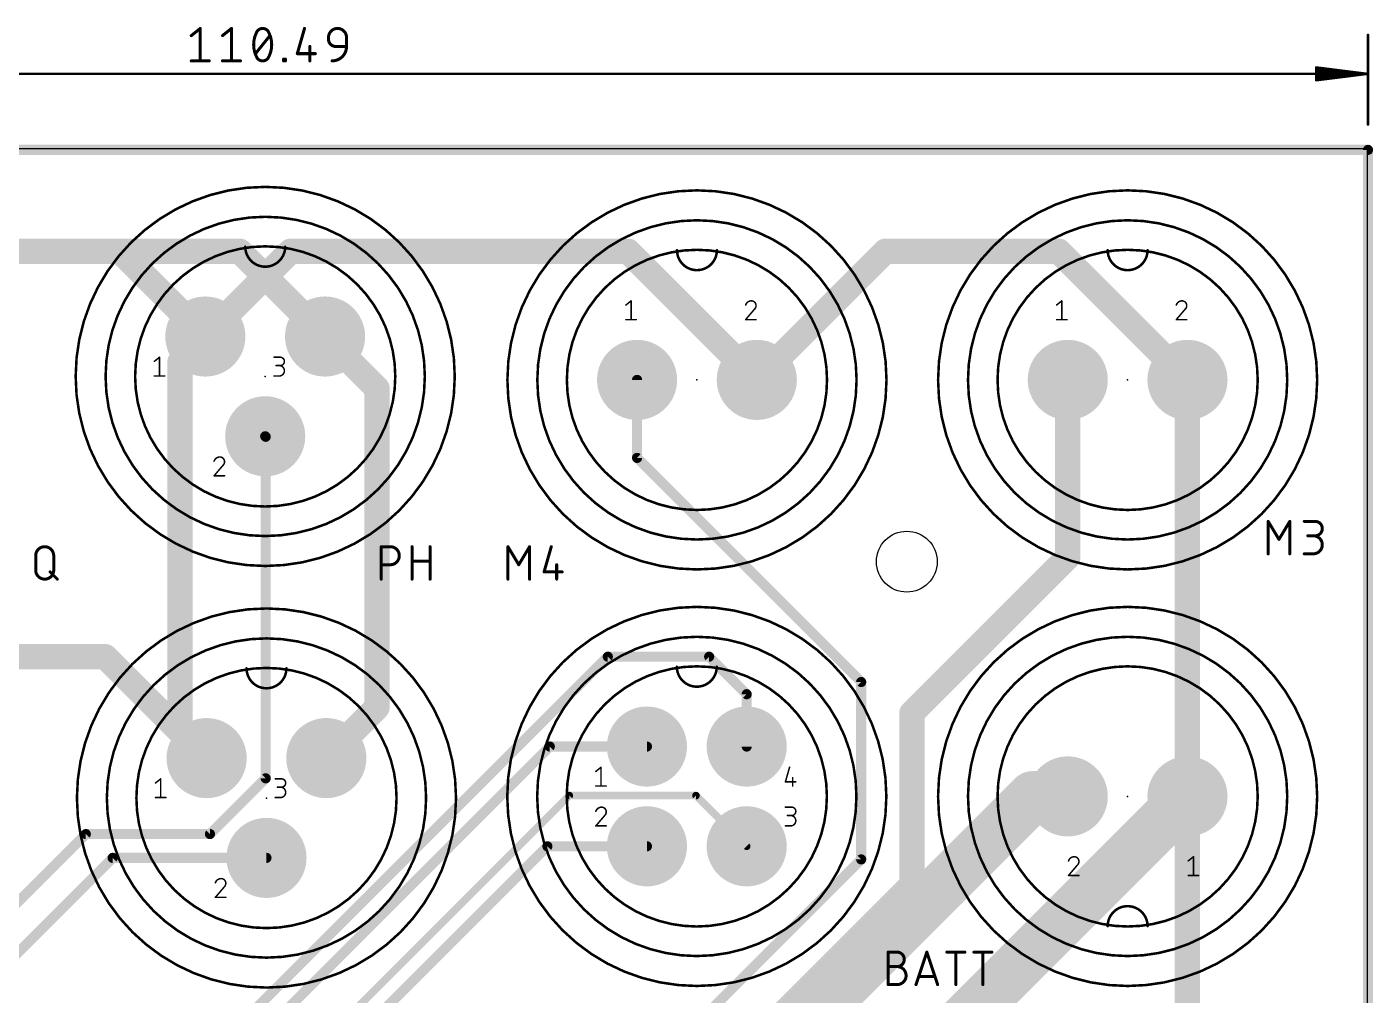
# Model space of a CAD drawing. Extents: x -11 to 111, y 0 to 93.
# Drawn here: x 43.3 to 110.7, y 44 to 92.5 of the extents above; entities that cross this region are included whole.
import ezdxf

# ---------------------------------------------------------------- set-up
doc = ezdxf.new("R2010")
doc.units = 0
for name, color, linetype in [('1', 12, 'CONTINUOUS'), ('16', 132, 'CONTINUOUS'), ('17', 110, 'CONTINUOUS'), ('20', 31, 'CONTINUOUS'), ('21', 253, 'CONTINUOUS'), ('23', 53, 'CONTINUOUS'), ('25', 253, 'CONTINUOUS')]:
    doc.layers.add(name, color=color, linetype=linetype)

# ---------------------------------------------------------------- blocks, each defined once
blk = doc.blocks.new('ROUNDP')
at = {"const_width": 0.5}
blk.add_lwpolyline([(0, -0.25, 1), (0, 0.25, 1), (0, -0.25)], format="xyb", dxfattribs=at)

msp = doc.modelspace()

# ---------------------------------------------------------------- linework, layer by layer
at = {"layer": '1'}
for points, const_width in [([(19.5406, 81.28), (53.9458, 81.28)], 1.27), ([(53.9458, 81.28), (58.2196, 77.0062)], 1.27), ([(60.8231, 74.4027), (58.2196, 77.0062)], 1.27), ([(60.8231, 74.4027), (60.8231, 58.4171)], 1.27), ([(73.8576, 70.9224), (73.8576, 74.8321)], 0.508), ([(95.4424, 65.9421), (95.4424, 74.8321)], 1.27), ([(55.245, 71.9808), (55.2196, 72.0062)], 0.508), ([(55.245, 54.864), (55.245, 71.9808)], 0.508), ([(85.09, 59.69), (73.8576, 70.9224)], 0.508), ([(95.4424, 65.9421), (87.63, 58.1297)], 1.27), ([(47.2002, 60.96), (35.56, 60.96)], 1.27), ([(52.2831, 55.8771), (47.2002, 60.96)], 1.27), ([(47.625, 36.195), (72.39, 60.96)], 0.508), ([(72.39, 60.96), (77.47, 60.96)], 0.508), ([(77.47, 60.96), (79.3504, 59.0796)], 0.508), ([(85.09, 50.8), (85.09, 59.69)], 0.508), ([(58.2831, 55.8771), (60.8231, 58.4171)], 1.27), ([(79.3504, 59.0796), (79.3504, 56.4569)], 0.508), ([(87.63, 49.53), (87.63, 58.1297)], 1.27), ([(69.4833, 56.4569), (51.1264, 38.1)], 0.508), ([(69.4833, 56.4569), (74.3504, 56.4569)], 0.508), ([(52.451, 52.07), (55.245, 54.864)], 0.508), ([(70.4604, 53.9969), (53.6664, 37.2029)], 0.381), ([(76.8104, 53.9969), (70.4604, 53.9969)], 0.381), ([(79.3504, 51.4569), (76.8104, 53.9969)], 0.381), ([(30.48, 36.322), (46.228, 52.07)], 0.508), ([(46.228, 52.07), (52.451, 52.07)], 0.508), ([(54.9402, 37.0332), (69.3639, 51.4569)], 0.508), ([(69.3639, 51.4569), (74.3504, 51.4569)], 0.508), ([(33.02, 36.322), (47.5751, 50.8771)], 0.508), ([(47.5751, 50.8771), (55.2831, 50.8771)], 0.508), ([(76.2, 41.91), (85.09, 50.8)], 0.508), ([(77.47, 39.37), (87.63, 49.53)], 1.27)]:
    msp.add_lwpolyline(points, dxfattribs=dict(at, const_width=const_width))
for points, const_width in [([(54.1703, 81.5045, 1), (53.7213, 81.0555)], 0.635), ([(53.9458, 80.9625, 1), (53.9458, 81.5975)], 0.635), ([(58.4441, 77.2307, 1), (57.9951, 76.7817)], 0.635), ([(57.9951, 76.7817, 1), (58.4441, 77.2307)], 0.635), ([(61.1406, 74.4027, 1), (60.5056, 74.4027)], 0.635), ([(60.5986, 74.1782, 1), (61.0476, 74.6272)], 0.635), ([(73.9846, 74.8321, 1), (73.7306, 74.8321)], 0.254), ([(95.7599, 74.8321, 1), (95.1249, 74.8321)], 0.635), ([(55.3094, 72.096, 1), (55.1298, 71.9164)], 0.254), ([(55.372, 71.9808, 1), (55.118, 71.9808)], 0.254), ([(55.1552, 71.891, 1), (55.3348, 72.0706)], 0.254), ([(73.9474, 71.0122, 1), (73.7678, 70.8326)], 0.254), ([(73.7306, 70.9224, 1), (73.9846, 70.9224)], 0.254), ([(95.1249, 65.9421, 1), (95.7599, 65.9421)], 0.635), ([(95.6669, 65.7176, 1), (95.2179, 66.1666)], 0.635), ([(47.4247, 61.1845, 1), (46.9757, 60.7355)], 0.635), ([(47.2002, 60.6425, 1), (47.2002, 61.2775)], 0.635), ([(72.39, 61.087, 1), (72.39, 60.833)], 0.254), ([(72.4798, 60.8702, 1), (72.3002, 61.0498)], 0.254), ([(77.5598, 61.0498, 1), (77.3802, 60.8702)], 0.254), ([(77.47, 60.833, 1), (77.47, 61.087)], 0.254), ([(85.217, 59.69, 1), (84.963, 59.69)], 0.254), ([(85.0002, 59.6002, 1), (85.1798, 59.7798)], 0.254), ([(60.5056, 58.4171, 1), (61.1406, 58.4171)], 0.635), ([(61.0476, 58.1926, 1), (60.5986, 58.6416)], 0.635), ([(79.4774, 59.0796, 1), (79.2234, 59.0796)], 0.254), ([(79.2606, 58.9898, 1), (79.4402, 59.1694)], 0.254), ([(87.9475, 58.1297, 1), (87.3125, 58.1297)], 0.635), ([(87.4055, 58.3542, 1), (87.8545, 57.9052)], 0.635), ([(69.4833, 56.5839, 1), (69.4833, 56.3299)], 0.254), ([(69.5731, 56.3671, 1), (69.3935, 56.5467)], 0.254), ([(74.3504, 56.3299, 1), (74.3504, 56.5839)], 0.254), ([(52.0586, 55.6526, 1), (52.5076, 56.1016)], 0.635), ([(58.0586, 56.1016, 1), (58.5076, 55.6526)], 0.635), ([(79.2234, 56.4569, 1), (79.4774, 56.4569)], 0.254), ([(55.118, 54.864, 1), (55.372, 54.864)], 0.254), ([(55.3348, 54.7742, 1), (55.1552, 54.9538)], 0.254), ([(70.4604, 54.0922, 1), (70.4604, 53.9017)], 0.1905), ([(70.5277, 53.9296, 1), (70.393, 54.0643)], 0.1905), ([(76.8777, 54.0643, 1), (76.743, 53.9296)], 0.1905), ([(76.8104, 53.9017, 1), (76.8104, 54.0922)], 0.1905), ([(46.228, 52.197, 1), (46.228, 51.943)], 0.254), ([(46.3178, 51.9802, 1), (46.1382, 52.1598)], 0.254), ([(52.3612, 52.1598, 1), (52.5408, 51.9802)], 0.254), ([(52.451, 51.943, 1), (52.451, 52.197)], 0.254), ([(69.3639, 51.5839, 1), (69.3639, 51.3299)], 0.254), ([(69.4537, 51.3671, 1), (69.2741, 51.5467)], 0.254), ([(74.3504, 51.3299, 1), (74.3504, 51.5839)], 0.254), ([(79.283, 51.3896, 1), (79.4177, 51.5243)], 0.1905), ([(47.5751, 51.0041, 1), (47.5751, 50.7501)], 0.254), ([(47.6649, 50.7873, 1), (47.4853, 50.9669)], 0.254), ([(55.2831, 50.7501, 1), (55.2831, 51.0041)], 0.254), ([(84.963, 50.8, 1), (85.217, 50.8)], 0.254), ([(85.1798, 50.7102, 1), (85.0002, 50.8898)], 0.254), ([(87.8545, 49.3055, 1), (87.4055, 49.7545)], 0.635), ([(87.3125, 49.53, 1), (87.9475, 49.53)], 0.635)]:
    msp.add_lwpolyline(points, format="xyb", dxfattribs=dict(at, const_width=const_width))
at = {"layer": '16'}
for points, const_width in [([(0, 86.36), (110.49, 86.36)], 0.508), ([(110.49, 86.36), (110.49, 0)], 0.508), ([(47.9458, 81.28), (34.9034, 81.28)], 1.27), ([(52.2196, 77.0062), (47.9458, 81.28)], 1.27), ([(52.2196, 77.0062), (56.4934, 81.28)], 1.27), ([(56.4934, 81.28), (73.4097, 81.28)], 1.27), ([(73.4097, 81.28), (79.8576, 74.8321)], 1.27), ([(86.3055, 81.28), (79.8576, 74.8321)], 1.27), ([(94.9945, 81.28), (86.3055, 81.28)], 1.27), ([(101.4424, 74.8321), (94.9945, 81.28)], 1.27), ([(50.9496, 75.7362), (52.2196, 77.0062)], 1.27), ([(50.9496, 75.7362), (50.9496, 57.2106)], 1.27), ([(101.4424, 53.9569), (101.4424, 74.8321)], 1.27), ([(52.2831, 55.8771), (50.9496, 57.2106)], 1.27), ([(93.6952, 53.9569), (74.9808, 35.2425)], 2.54), ([(82.728, 35.2425), (101.4358, 53.9503)], 2.54), ([(95.4424, 53.9569), (93.6952, 53.9569)], 2.54), ([(101.4358, 53.9503), (101.4424, 53.9569)], 1.27), ([(101.4358, 32.7896), (101.4358, 53.9503)], 1.27)]:
    msp.add_lwpolyline(points, dxfattribs=dict(at, const_width=const_width))
for points, const_width in [([(110.617, 86.36, 1), (110.363, 86.36)], 0.254), ([(110.49, 86.233, 1), (110.49, 86.487)], 0.254), ([(48.1703, 81.5045, 1), (47.7213, 81.0555)], 0.635), ([(47.9458, 80.9625, 1), (47.9458, 81.5975)], 0.635), ([(56.4934, 81.5975, 1), (56.4934, 80.9625)], 0.635), ([(56.7179, 81.0555, 1), (56.2689, 81.5045)], 0.635), ([(73.6342, 81.5045, 1), (73.1851, 81.0555)], 0.635), ([(73.4097, 80.9625, 1), (73.4097, 81.5975)], 0.635), ([(86.3055, 81.5975, 1), (86.3055, 80.9625)], 0.635), ([(86.53, 81.0555, 1), (86.0809, 81.5045)], 0.635), ([(95.219, 81.5045, 1), (94.77, 81.0555)], 0.635), ([(94.9945, 80.9625, 1), (94.9945, 81.5975)], 0.635), ([(52.4441, 76.7817, 1), (51.9951, 77.2307)], 0.635), ([(51.9951, 77.2307, 1), (52.4441, 76.7817)], 0.635), ([(51.9951, 76.7817, 1), (52.4441, 77.2307)], 0.635), ([(51.2671, 75.7362, 1), (50.6321, 75.7362)], 0.635), ([(50.7251, 75.9607, 1), (51.1741, 75.5117)], 0.635), ([(79.633, 75.0566, 1), (80.0821, 74.6076)], 0.635), ([(79.633, 74.6076, 1), (80.0821, 75.0566)], 0.635), ([(101.7599, 74.8321, 1), (101.1249, 74.8321)], 0.635), ([(101.2179, 74.6076, 1), (101.6669, 75.0566)], 0.635), ([(51.1741, 57.4351, 1), (50.7251, 56.9861)], 0.635), ([(50.6321, 57.2106, 1), (51.2671, 57.2106)], 0.635), ([(52.0586, 55.6526, 1), (52.5076, 56.1016)], 0.635), ([(93.6952, 54.5919, 1), (93.6952, 53.3219)], 1.27), ([(94.1442, 53.5079, 1), (93.2462, 54.4059)], 1.27), ([(95.4424, 53.3219, 1), (95.4424, 54.5919)], 1.27), ([(101.8848, 53.5013, 1), (100.9868, 54.3993)], 1.27), ([(101.7533, 53.9503, 1), (101.1183, 53.9503)], 0.635), ([(101.2113, 54.1748, 1), (101.6603, 53.7258)], 0.635), ([(101.1249, 53.9569, 1), (101.7599, 53.9569)], 0.635), ([(101.6669, 53.7324, 1), (101.2179, 54.1814)], 0.635)]:
    msp.add_lwpolyline(points, format="xyb", dxfattribs=dict(at, const_width=const_width))
at = {"layer": '20'}
for p, q in [((110.47, 86.411), (0, 86.411)), ((110.47, 0), (110.47, 86.411))]:
    msp.add_line(p, q, dxfattribs=at)
for points, const_width in [([(51.5143, 92.0851), (51.9659, 92.4463)], 0.1524), ([(51.9659, 92.4463), (51.9659, 90.8207)], 0.1524), ([(53.0774, 92.0851), (53.529, 92.4463)], 0.1524), ([(53.529, 92.4463), (53.529, 90.8207)], 0.1524), ([(57.1902, 92.4463), (56.8289, 91.1819)], 0.1524), ([(54.7309, 91.1819), (55.4534, 92.0851)], 0.1524), ([(58.3921, 91.9044), (58.3921, 91.9947)], 0.1524), ([(59.2952, 91.9947), (59.2952, 91.5432)], 0.1524), ([(110.49, 87.63), (110.49, 92.12)], 0.13), ([(56.8289, 91.1819), (57.732, 91.1819)], 0.1524), ([(57.4611, 91.5432), (57.4611, 90.8207)], 0.1524), ([(59.2952, 91.5432), (58.7533, 91.5432)], 0.1524), ([(51.5143, 90.8207), (52.4174, 90.8207)], 0.1524), ([(53.0774, 90.8207), (53.9805, 90.8207)], 0.1524), ([(56.1411, 90.8207), (56.1411, 90.911)], 0.1524), ([(56.1411, 90.911), (56.2315, 90.911)], 0.1524), ([(56.2315, 90.8207), (56.1411, 90.8207)], 0.1524), ([(56.2315, 90.911), (56.2315, 90.8207)], 0.1524), ([(110.425, 90.17), (107.89, 90.4892)], 0.13), ([(107.89, 90.4892), (107.89, 89.8508)], 0.13), ([(110.425, 90.17), (107.89, 90.43)], 0.13), ([(0.065, 90.17), (110.425, 90.17)], 0.13), ([(110.425, 90.17), (107.89, 90.3)], 0.13), ([(107.89, 89.8508), (110.425, 90.17)], 0.13), ([(107.89, 90.04), (110.425, 90.17)], 0.13), ([(107.89, 89.91), (110.425, 90.17)], 0.13)]:
    msp.add_lwpolyline(points, dxfattribs=dict(at, const_width=const_width))
for points, const_width in [([(52.004, 92.4463, 1), (51.9278, 92.4463)], 0.0762), ([(51.9897, 92.4165, 1), (51.9421, 92.4761)], 0.0762), ([(53.5671, 92.4463, 1), (53.4909, 92.4463)], 0.0762), ([(53.5528, 92.4165, 1), (53.5052, 92.4761)], 0.0762), ([(55.0921, 92.4463, 0.3205), (54.776, 92.2205)], 0.1524), ([(55.4082, 92.2205, 0.3205), (55.0921, 92.4463)], 0.1524), ([(55.0921, 92.4844, 1), (55.0921, 92.4082)], 0.0762), ([(55.0921, 92.4082, 1), (55.0921, 92.4844)], 0.0762), ([(57.2268, 92.4358, 1), (57.1535, 92.4568)], 0.0762), ([(59.2952, 91.9947, 1), (58.3921, 91.9947)], 0.1524), ([(51.4905, 92.1148, 1), (51.5381, 92.0553)], 0.0762), ([(53.0536, 92.1148, 1), (53.1012, 92.0553)], 0.0762), ([(54.776, 92.2205, 0.1139), (54.6406, 91.6335)], 0.1524), ([(54.74, 92.2329, 1), (54.8121, 92.2082)], 0.0762), ([(54.8103, 92.2038, 1), (54.7418, 92.2372)], 0.0762), ([(55.5437, 91.6335, 0.1139), (55.4082, 92.2205)], 0.1524), ([(55.4425, 92.2372, 1), (55.374, 92.2038)], 0.0762), ([(55.3722, 92.2082, 1), (55.4442, 92.2329)], 0.0762), ([(55.4831, 92.0613, 1), (55.4236, 92.1089)], 0.0762), ([(58.4302, 91.9947, 1), (58.354, 91.9947)], 0.0762), ([(58.354, 91.9947, 1), (58.4302, 91.9947)], 0.0762), ([(58.3921, 91.9044, 0.4142), (58.7533, 91.5432)], 0.1524), ([(58.4302, 91.9044, 1), (58.354, 91.9044)], 0.0762), ([(58.354, 91.9044, 1), (58.4302, 91.9044)], 0.0762), ([(59.3333, 91.9947, 1), (59.2571, 91.9947)], 0.0762), ([(59.2571, 91.9947, 1), (59.3333, 91.9947)], 0.0762), ([(110.5225, 92.12, 1), (110.4575, 92.12)], 0.065), ([(54.6406, 91.6335, 0.1139), (54.776, 91.0465)], 0.1524), ([(54.6787, 91.6335, 1), (54.6025, 91.6335)], 0.0762), ([(54.6025, 91.6335, 1), (54.6787, 91.6335)], 0.0762), ([(54.7011, 91.2057, 1), (54.7606, 91.1581)], 0.0762), ([(54.776, 91.0465, 0.3205), (55.0921, 90.8207)], 0.1524), ([(54.8121, 91.0588, 1), (54.74, 91.0341)], 0.0762), ([(54.7418, 91.0298, 1), (54.8103, 91.0632)], 0.0762), ([(55.0921, 90.8207, 0.3205), (55.4082, 91.0465)], 0.1524), ([(55.4082, 91.0465, 0.1139), (55.5437, 91.6335)], 0.1524), ([(55.374, 91.0632, 1), (55.4425, 91.0298)], 0.0762), ([(55.4442, 91.0341, 1), (55.3722, 91.0588)], 0.0762), ([(55.5818, 91.6335, 1), (55.5056, 91.6335)], 0.0762), ([(55.5056, 91.6335, 1), (55.5818, 91.6335)], 0.0762), ([(56.8289, 91.22, 1), (56.8289, 91.1438)], 0.0762), ([(56.7923, 91.1924, 1), (56.8656, 91.1715)], 0.0762), ([(57.4992, 91.5432, 1), (57.423, 91.5432)], 0.0762), ([(57.732, 91.1438, 1), (57.732, 91.22)], 0.0762), ([(58.5727, 90.8207, 0.4142), (59.2952, 91.5432)], 0.1524), ([(58.7533, 91.5813, 1), (58.7533, 91.5051)], 0.0762), ([(58.7533, 91.5051, 1), (58.7533, 91.5813)], 0.0762), ([(59.3333, 91.5432, 1), (59.2571, 91.5432)], 0.0762), ([(59.2571, 91.5432, 1), (59.3333, 91.5432)], 0.0762), ([(59.2952, 91.5051, 1), (59.2952, 91.5813)], 0.0762), ([(51.5143, 90.8588, 1), (51.5143, 90.7826)], 0.0762), ([(51.9278, 90.8207, 1), (52.004, 90.8207)], 0.0762), ([(52.4174, 90.7826, 1), (52.4174, 90.8588)], 0.0762), ([(53.0774, 90.8588, 1), (53.0774, 90.7826)], 0.0762), ([(53.4909, 90.8207, 1), (53.5671, 90.8207)], 0.0762), ([(53.9805, 90.7826, 1), (53.9805, 90.8588)], 0.0762), ([(55.0921, 90.8588, 1), (55.0921, 90.7826)], 0.0762), ([(55.0921, 90.7826, 1), (55.0921, 90.8588)], 0.0762), ([(56.1792, 90.911, 1), (56.103, 90.911)], 0.0762), ([(56.1411, 90.9491, 1), (56.1411, 90.8729)], 0.0762), ([(56.1411, 90.8588, 1), (56.1411, 90.7826)], 0.0762), ([(56.103, 90.8207, 1), (56.1792, 90.8207)], 0.0762), ([(56.2696, 90.911, 1), (56.1934, 90.911)], 0.0762), ([(56.1934, 90.8207, 1), (56.2696, 90.8207)], 0.0762), ([(56.2315, 90.8729, 1), (56.2315, 90.9491)], 0.0762), ([(56.2315, 90.7826, 1), (56.2315, 90.8588)], 0.0762), ([(57.423, 90.8207, 1), (57.4992, 90.8207)], 0.0762), ([(58.5727, 90.8588, 1), (58.5727, 90.7826)], 0.0762), ([(107.8941, 90.5215, 1), (107.8859, 90.457)], 0.065), ([(107.9225, 90.4892, 1), (107.8575, 90.4892)], 0.065), ([(107.8933, 90.4623, 1), (107.8867, 90.3977)], 0.065), ([(107.8917, 90.3325, 1), (107.8883, 90.2675)], 0.065), ([(107.8883, 90.0725, 1), (107.8917, 90.0075)], 0.065), ([(107.8867, 89.9423, 1), (107.8933, 89.8777)], 0.065), ([(107.8859, 89.883, 1), (107.8941, 89.8185)], 0.065), ([(107.8575, 89.8508, 1), (107.9225, 89.8508)], 0.065), ([(110.4291, 90.1378, 1), (110.4209, 90.2022)], 0.065), ([(110.4209, 90.1378, 1), (110.4291, 90.2022)], 0.065), ([(110.4283, 90.1377, 1), (110.4217, 90.2023)], 0.065), ([(110.4217, 90.1377, 1), (110.4283, 90.2023)], 0.065), ([(110.4233, 90.1375, 1), (110.4267, 90.2025)], 0.065), ([(110.4267, 90.1375, 1), (110.4233, 90.2025)], 0.065), ([(110.425, 90.1375, 1), (110.425, 90.2025)], 0.065), ([(110.4575, 87.63, 1), (110.5225, 87.63)], 0.065)]:
    msp.add_lwpolyline(points, format="xyb", dxfattribs=dict(at, const_width=const_width))
msp.add_circle((87.376, 65.7225), 1.524, dxfattribs=at)
at = {"layer": '21'}
for points, const_width in [([(55.2196, 65.5062, 1), (55.2196, 84.5062, 1), (55.2196, 65.5062)], 0.127), ([(76.8576, 65.3321, 1), (76.8576, 84.3321, 1), (76.8576, 65.3321)], 0.127), ([(98.4424, 65.3321, 1), (98.4424, 84.3321, 1), (98.4424, 65.3321)], 0.127), ([(55.2196, 67.0062, 1), (55.2196, 83.0062, 1), (55.2196, 67.0062)], 0.127), ([(76.8576, 66.8321, 1), (76.8576, 82.8321, 1), (76.8576, 66.8321)], 0.127), ([(98.4424, 66.8321, 1), (98.4424, 82.8321, 1), (98.4424, 66.8321)], 0.127), ([(55.2196, 68.487, 1), (55.2196, 81.5254, 1), (55.2196, 68.487)], 0.127), ([(54.2514, 81.5062, 1), (54.1878, 81.5062)], 0.0635), ([(54.2196, 81.5062, 1), (56.2196, 81.5062)], 0.127), ([(56.2514, 81.5062, 1), (56.1878, 81.5062)], 0.0635), ([(76.8576, 68.3129, 1), (76.8576, 81.3513, 1), (76.8576, 68.3129)], 0.127), ([(75.8893, 81.3321, 1), (75.8258, 81.3321)], 0.0635), ([(75.8576, 81.3321, 1), (77.8576, 81.3321)], 0.127), ([(77.8893, 81.3321, 1), (77.8258, 81.3321)], 0.0635), ([(98.4424, 68.3129, 1), (98.4424, 81.3513, 1), (98.4424, 68.3129)], 0.127), ([(97.4741, 81.3321, 1), (97.4106, 81.3321)], 0.0635), ([(97.4424, 81.3321, 1), (99.4424, 81.3321)], 0.127), ([(99.4741, 81.3321, 1), (99.4106, 81.3321)], 0.0635), ([(73.2854, 78.6, 1), (73.3092, 78.5703)], 0.0381), ([(73.5774, 78.794, 1), (73.5394, 78.794)], 0.0381), ([(73.5703, 78.7791, 1), (73.5465, 78.8089)], 0.0381), ([(79.5845, 78.794, 0.3252), (79.2973, 78.5852)], 0.0762), ([(79.2792, 78.591, 1), (79.3155, 78.5793)], 0.0381), ([(79.8195, 78.559, 0.4142), (79.5845, 78.794)], 0.0762), ([(79.5845, 78.813, 1), (79.5845, 78.775)], 0.0381), ([(79.5845, 78.775, 1), (79.5845, 78.813)], 0.0381), ([(79.7411, 78.3763, 0.2052), (79.8195, 78.559)], 0.0762), ([(79.728, 78.3901, 1), (79.7543, 78.3625)], 0.0381), ([(79.7557, 78.364, 1), (79.7266, 78.3886)], 0.0381), ([(79.8385, 78.559, 1), (79.8004, 78.5591)], 0.0381), ([(79.8004, 78.559, 1), (79.8385, 78.559)], 0.0381), ([(94.8703, 78.6, 1), (94.8941, 78.5703)], 0.0381), ([(95.1623, 78.794, 1), (95.1242, 78.794)], 0.0381), ([(95.1551, 78.7791, 1), (95.1313, 78.8089)], 0.0381), ([(100.864, 78.591, 1), (100.9003, 78.5793)], 0.0381), ([(101.1693, 78.794, 0.3252), (100.8822, 78.5852)], 0.0762), ([(101.4043, 78.559, 0.4142), (101.1693, 78.794)], 0.0762), ([(101.1693, 78.813, 1), (101.1693, 78.775)], 0.0381), ([(101.1693, 78.775, 1), (101.1693, 78.813)], 0.0381), ([(101.3128, 78.3901, 1), (101.3391, 78.3625)], 0.0381), ([(101.326, 78.3763, 0.2052), (101.4043, 78.559)], 0.0762), ([(101.3405, 78.364, 1), (101.3114, 78.3886)], 0.0381), ([(101.4233, 78.559, 1), (101.3852, 78.5591)], 0.0381), ([(101.3852, 78.559, 1), (101.4233, 78.559)], 0.0381), ([(73.2973, 77.8732, 1), (73.2973, 77.8352)], 0.0381), ([(73.5394, 77.8542, 1), (73.5774, 77.8542)], 0.0381), ([(73.8195, 77.8352, 1), (73.8195, 77.8732)], 0.0381), ([(79.2828, 77.8665, 1), (79.3119, 77.8419)], 0.0381), ([(79.2973, 77.8732, 1), (79.2973, 77.8352)], 0.0381), ([(79.8195, 77.8352, 1), (79.8195, 77.8732)], 0.0381), ([(94.8822, 77.8732, 1), (94.8822, 77.8352)], 0.0381), ([(95.1242, 77.8542, 1), (95.1623, 77.8542)], 0.0381), ([(95.4043, 77.8352, 1), (95.4043, 77.8732)], 0.0381), ([(100.8677, 77.8665, 1), (100.8967, 77.8419)], 0.0381), ([(100.8822, 77.8732, 1), (100.8822, 77.8352)], 0.0381), ([(101.4043, 77.8352, 1), (101.4043, 77.8732)], 0.0381), ([(49.6475, 75.7741, 1), (49.6713, 75.7444)], 0.0381), ([(49.9395, 75.9681, 1), (49.9014, 75.9681)], 0.0381), ([(49.9323, 75.9532, 1), (49.9085, 75.983)], 0.0381), ([(55.6594, 75.9871, 1), (55.6594, 75.9491)], 0.0381), ([(55.7638, 75.5695, 1), (55.7638, 75.5314)], 0.0381), ([(55.9204, 75.0283, 1), (55.9204, 75.5504)], 0.0762), ([(55.9204, 75.5695, 1), (55.9204, 75.5314)], 0.0381), ([(55.9727, 75.5504, 1), (55.9727, 75.9681)], 0.0762), ([(55.9727, 75.5695, 1), (55.9727, 75.5314)], 0.0381), ([(55.9727, 75.9871, 1), (55.9727, 75.9491)], 0.0381), ([(55.9727, 75.9491, 1), (55.9727, 75.9871)], 0.0381), ([(55.9727, 75.5314, 1), (55.9727, 75.5695)], 0.0381), ([(49.6594, 75.0473, 1), (49.6594, 75.0093)], 0.0381), ([(49.9014, 75.0283, 1), (49.9395, 75.0283)], 0.0381), ([(50.1815, 75.0093, 1), (50.1815, 75.0473)], 0.0381), ([(55.6594, 75.0473, 1), (55.6594, 75.0093)], 0.0381), ([(55.9204, 75.0473, 1), (55.9204, 75.0093)], 0.0381), ([(55.9204, 75.0093, 1), (55.9204, 75.0473)], 0.0381), ([(52.9466, 70.9681, 0.3252), (52.6594, 70.7593)], 0.0762), ([(53.1815, 70.7332, 0.4142), (52.9466, 70.9681)], 0.0762), ([(52.9466, 70.9871, 1), (52.9466, 70.9491)], 0.0381), ([(52.9466, 70.9491, 1), (52.9465, 70.9871)], 0.0381), ([(52.6413, 70.7651, 1), (52.6775, 70.7534)], 0.0381), ([(53.09, 70.5642, 1), (53.1163, 70.5366)], 0.0381), ([(53.1032, 70.5504, 0.2052), (53.1815, 70.7332)], 0.0762), ([(53.1177, 70.5381, 1), (53.0887, 70.5627)], 0.0381), ([(53.1624, 70.7332, 1), (53.2005, 70.7332)], 0.0381), ([(53.2005, 70.7331, 1), (53.1625, 70.7332)], 0.0381), ([(52.6594, 70.0473, 1), (52.6594, 70.0093)], 0.0381), ([(52.6449, 70.0406, 1), (52.6739, 70.016)], 0.0381), ([(53.1815, 70.0093, 1), (53.1815, 70.0473)], 0.0381), ([(55.2831, 44.3771, 1), (55.2831, 63.3771, 1), (55.2831, 44.3771)], 0.127), ([(76.8504, 44.4569, 1), (76.8504, 63.4569, 1), (76.8504, 44.4569)], 0.127), ([(98.4424, 44.4569, 1), (98.4424, 63.4569, 1), (98.4424, 44.4569)], 0.127), ([(55.2831, 45.8771, 1), (55.2831, 61.8771, 1), (55.2831, 45.8771)], 0.127), ([(76.8504, 45.9569, 1), (76.8504, 61.9569, 1), (76.8504, 45.9569)], 0.127), ([(98.4424, 45.9569, 1), (98.4424, 61.9569, 1), (98.4424, 45.9569)], 0.127), ([(55.2831, 47.3579, 1), (55.2831, 60.3963, 1), (55.2831, 47.3579)], 0.127), ([(54.2831, 60.3771, 1), (56.2831, 60.3771)], 0.127), ([(54.3149, 60.3771, 1), (54.2514, 60.3771)], 0.0635), ([(56.3149, 60.3771, 1), (56.2514, 60.3771)], 0.0635), ([(76.8504, 47.4377, 1), (76.8504, 60.4761, 1), (76.8504, 47.4377)], 0.127), ([(75.8504, 60.4569, 1), (77.8504, 60.4569)], 0.127), ([(75.8821, 60.4569, 1), (75.8186, 60.4569)], 0.0635), ([(77.8821, 60.4569, 1), (77.8186, 60.4569)], 0.0635), ([(98.4424, 47.4377, 1), (98.4424, 60.4761, 1), (98.4424, 47.4377)], 0.127), ([(72.0703, 55.4188, 1), (72.0322, 55.4188)], 0.0381), ([(72.0631, 55.4039, 1), (72.0393, 55.4337)], 0.0381), ([(81.5173, 55.4136, 1), (81.4807, 55.424)], 0.0381), ([(49.711, 54.645, 1), (49.7348, 54.6153)], 0.0381), ([(50.003, 54.839, 1), (49.9649, 54.839)], 0.0381), ([(49.9958, 54.8241, 1), (49.972, 54.8539)], 0.0381), ([(55.7229, 54.8581, 1), (55.7229, 54.82)], 0.0381), ([(56.0362, 54.8581, 1), (56.0362, 54.82)], 0.0381), ([(56.0362, 54.4213, 1), (56.0362, 54.839)], 0.0762), ([(56.0362, 54.82, 1), (56.0362, 54.8581)], 0.0381), ([(71.7783, 55.2248, 1), (71.8021, 55.1951)], 0.0381), ([(81.2902, 54.7069, 1), (81.2902, 54.6688)], 0.0381), ([(81.2719, 54.6931, 1), (81.3085, 54.6826)], 0.0381), ([(81.6747, 54.8967, 1), (81.6366, 54.8967)], 0.0381), ([(81.8123, 54.6688, 1), (81.8123, 54.7069)], 0.0381), ([(55.8273, 54.4404, 1), (55.8273, 54.4023)], 0.0381), ([(55.9839, 53.8992, 1), (55.9839, 54.4213)], 0.0762), ([(55.9839, 54.4404, 1), (55.9839, 54.4023)], 0.0381), ([(56.0362, 54.4404, 1), (56.0362, 54.4023)], 0.0381), ([(56.0362, 54.4023, 1), (56.0362, 54.4404)], 0.0381), ([(71.7902, 54.4981, 1), (71.7902, 54.46)], 0.0381), ([(72.0322, 54.479, 1), (72.0703, 54.479)], 0.0381), ([(72.3123, 54.46, 1), (72.3123, 54.4981)], 0.0381), ([(81.6366, 54.479, 1), (81.6747, 54.479)], 0.0381), ([(49.7229, 53.9183, 1), (49.7229, 53.8802)], 0.0381), ([(49.9649, 53.8992, 1), (50.003, 53.8992)], 0.0381), ([(50.245, 53.8802, 1), (50.245, 53.9183)], 0.0381), ([(55.7229, 53.9183, 1), (55.7229, 53.8802)], 0.0381), ([(55.9839, 53.9183, 1), (55.9839, 53.8802)], 0.0381), ([(55.9839, 53.8802, 1), (55.9839, 53.9183)], 0.0381), ([(72.0773, 53.4188, 0.3252), (71.7902, 53.21)], 0.0762), ([(72.3123, 53.1839, 0.4142), (72.0773, 53.4188)], 0.0762), ([(72.0773, 53.4379, 1), (72.0773, 53.3998)], 0.0381), ([(72.0773, 53.3998, 1), (72.0773, 53.4379)], 0.0381), ([(81.2902, 53.4379, 1), (81.2902, 53.3998)], 0.0381), ([(81.6034, 53.0011, 1), (81.6034, 53.4188)], 0.0762), ([(81.6034, 53.4379, 1), (81.6034, 53.3998)], 0.0381), ([(81.6034, 53.3998, 1), (81.6034, 53.4379)], 0.0381), ([(71.7721, 53.2158, 1), (71.8083, 53.2041)], 0.0381), ([(72.2208, 53.0149, 1), (72.2471, 52.9873)], 0.0381), ([(72.234, 53.0011, 0.2052), (72.3123, 53.1839)], 0.0762), ([(72.2485, 52.9888, 1), (72.2195, 53.0135)], 0.0381), ([(72.3313, 53.1839, 1), (72.2932, 53.1839)], 0.0381), ([(72.2932, 53.1839, 1), (72.3313, 53.1839)], 0.0381), ([(81.3946, 53.0202, 1), (81.3946, 52.9821)], 0.0381), ([(81.5512, 53.0202, 1), (81.5512, 52.9821)], 0.0381), ([(81.5512, 52.479, 1), (81.5512, 53.0011)], 0.0762), ([(81.6034, 53.0202, 1), (81.6034, 52.9821)], 0.0381), ([(81.6034, 52.9821, 1), (81.6034, 53.0202)], 0.0381), ([(71.7902, 52.4981, 1), (71.7902, 52.46)], 0.0381), ([(71.7757, 52.4914, 1), (71.8047, 52.4667)], 0.0381), ([(72.3123, 52.46, 1), (72.3123, 52.4981)], 0.0381), ([(81.2902, 52.4981, 1), (81.2902, 52.46)], 0.0381), ([(81.5512, 52.4981, 1), (81.5512, 52.46)], 0.0381), ([(81.5512, 52.46, 1), (81.5512, 52.4981)], 0.0381), ([(95.4623, 50.7318, 1), (95.4986, 50.7201)], 0.0381), ([(95.7676, 50.9348, 0.3252), (95.4805, 50.726)], 0.0762), ([(96.0026, 50.6999, 0.4142), (95.7676, 50.9348)], 0.0762), ([(95.7676, 50.9539, 1), (95.7676, 50.9158)], 0.0381), ([(95.7676, 50.9158, 1), (95.7676, 50.9539)], 0.0381), ([(95.9243, 50.5171, 0.2052), (96.0026, 50.6999)], 0.0762), ([(96.0216, 50.6999, 1), (95.9835, 50.6999)], 0.0381), ([(95.9835, 50.6999, 1), (96.0216, 50.6999)], 0.0381), ([(101.4686, 50.7408, 1), (101.4924, 50.7111)], 0.0381), ([(101.7606, 50.9348, 1), (101.7225, 50.9348)], 0.0381), ([(101.7534, 50.9199, 1), (101.7296, 50.9497)], 0.0381), ([(95.4805, 50.0141, 1), (95.4805, 49.976)], 0.0381), ([(95.466, 50.0074, 1), (95.495, 49.9827)], 0.0381), ([(95.9111, 50.5309, 1), (95.9374, 50.5033)], 0.0381), ([(95.9388, 50.5048, 1), (95.9098, 50.5295)], 0.0381), ([(96.0026, 49.976, 1), (96.0026, 50.0141)], 0.0381), ([(101.4805, 50.0141, 1), (101.4805, 49.976)], 0.0381), ([(101.7225, 49.995, 1), (101.7606, 49.995)], 0.0381), ([(102.0026, 49.976, 1), (102.0026, 50.0141)], 0.0381), ([(53.01, 49.839, 0.3252), (52.7229, 49.6302)], 0.0762), ([(52.7048, 49.636, 1), (52.741, 49.6243)], 0.0381), ([(53.01, 49.8581, 1), (53.01, 49.82)], 0.0381), ([(53.245, 49.6041, 0.4142), (53.01, 49.839)], 0.0762), ([(53.0101, 49.82, 1), (53.01, 49.858)], 0.0381), ([(53.1535, 49.4351, 1), (53.1798, 49.4075)], 0.0381), ([(53.1667, 49.4213, 0.2052), (53.245, 49.6041)], 0.0762), ([(53.1812, 49.409, 1), (53.1522, 49.4336)], 0.0381), ([(53.264, 49.604, 1), (53.226, 49.6041)], 0.0381), ([(53.226, 49.6041, 1), (53.2641, 49.6041)], 0.0381), ([(52.7229, 48.9183, 1), (52.7229, 48.8802)], 0.0381), ([(52.7084, 48.9115, 1), (52.7374, 48.8869)], 0.0381), ([(53.245, 48.8802, 1), (53.245, 48.9183)], 0.0381), ([(99.4424, 47.4569, 1), (97.4424, 47.4569)], 0.127), ([(97.4106, 47.4569, 1), (97.4741, 47.4569)], 0.0635), ([(99.4106, 47.4569, 1), (99.4741, 47.4569)], 0.0635)]:
    msp.add_lwpolyline(points, format="xyb", dxfattribs=dict(at, const_width=const_width))
at = {"layer": '21', "const_width": 0.0762}
for points in [[(73.2973, 78.5852), (73.5584, 78.794)], [(73.5584, 78.794), (73.5584, 77.8542)], [(79.7411, 78.3763), (79.2973, 77.8542)], [(94.8822, 78.5852), (95.1432, 78.794)], [(95.1432, 78.794), (95.1432, 77.8542)], [(101.326, 78.3763), (100.8822, 77.8542)], [(73.2973, 77.8542), (73.8195, 77.8542)], [(79.2973, 77.8542), (79.8195, 77.8542)], [(94.8822, 77.8542), (95.4043, 77.8542)], [(100.8822, 77.8542), (101.4043, 77.8542)], [(49.6594, 75.7593), (49.9204, 75.9681)], [(49.9204, 75.9681), (49.9204, 75.0283)], [(55.6594, 75.9681), (55.9727, 75.9681)], [(55.9727, 75.5504), (55.7638, 75.5504)], [(49.6594, 75.0283), (50.1815, 75.0283)], [(55.6594, 75.0283), (55.9204, 75.0283)], [(53.1032, 70.5504), (52.6594, 70.0283)], [(52.6594, 70.0283), (53.1815, 70.0283)], [(71.7902, 55.21), (72.0512, 55.4188)], [(72.0512, 55.4188), (72.0512, 54.479)], [(81.499, 55.4188), (81.2902, 54.6879)], [(49.7229, 54.6302), (49.9839, 54.839)], [(49.9839, 54.839), (49.9839, 53.8992)], [(55.7229, 54.839), (56.0362, 54.839)], [(81.2902, 54.6879), (81.8123, 54.6879)], [(81.6557, 54.8967), (81.6557, 54.479)], [(56.0362, 54.4213), (55.8273, 54.4213)], [(71.7902, 54.479), (72.3123, 54.479)], [(49.7229, 53.8992), (50.245, 53.8992)], [(55.7229, 53.8992), (55.9839, 53.8992)], [(81.2902, 53.4188), (81.6034, 53.4188)], [(72.234, 53.0011), (71.7902, 52.479)], [(81.6034, 53.0011), (81.3946, 53.0011)], [(71.7902, 52.479), (72.3123, 52.479)], [(81.2902, 52.479), (81.5512, 52.479)], [(101.4805, 50.726), (101.7415, 50.9348)], [(101.7415, 50.9348), (101.7415, 49.995)], [(95.9243, 50.5171), (95.4805, 49.995)], [(95.4805, 49.995), (96.0026, 49.995)], [(101.4805, 49.995), (102.0026, 49.995)], [(53.1667, 49.4213), (52.7229, 48.8992)], [(52.7229, 48.8992), (53.245, 48.8992)]]:
    msp.add_lwpolyline(points, dxfattribs=at)
at = {"layer": '23'}
for p in [(55.2196, 75.0062), (76.8576, 74.8321), (98.4424, 74.8321), (55.2831, 53.8771), (76.8504, 53.9569), (98.4424, 53.9569)]:
    msp.add_point(p, dxfattribs=at)
at = {"layer": '25', "const_width": 0.1524}
for points in [[(105.4862, 66.1162), (105.4862, 67.7418)], [(105.4862, 67.7418), (106.0281, 66.8387)], [(106.0281, 66.8387), (106.5699, 67.7418)], [(106.5699, 67.7418), (106.5699, 66.1162)], [(107.2959, 67.7418), (107.8378, 67.7418)], [(107.8378, 67.0193), (107.4766, 67.0193)], [(61.0362, 64.8462), (61.0362, 66.4718)], [(61.0362, 66.4718), (61.4878, 66.4718)], [(62.5782, 64.8462), (62.5782, 66.4718)], [(63.4813, 66.4718), (63.4813, 64.8462)], [(67.3862, 64.8462), (67.3862, 66.4718)], [(67.3862, 66.4718), (67.9281, 65.5687)], [(67.9281, 65.5687), (68.4699, 66.4718)], [(68.4699, 66.4718), (68.4699, 64.8462)], [(69.5572, 66.4718), (69.1959, 65.2074)], [(107.2959, 66.1162), (107.7475, 66.1162)], [(43.7169, 65.2978), (43.7169, 66.0202)], [(44.62, 66.0202), (44.62, 65.2978)], [(61.4878, 65.5687), (61.0362, 65.5687)], [(62.5782, 65.7493), (63.4813, 65.7493)], [(69.8281, 65.5687), (69.8281, 64.8462)], [(44.4393, 65.2074), (44.8006, 64.8462)], [(69.1959, 65.2074), (70.0991, 65.2074)], [(86.4362, 44.5262), (86.4362, 46.1518)], [(86.4362, 46.1518), (86.8878, 46.1518)], [(87.8358, 44.5262), (88.3777, 46.1518)], [(88.3777, 46.1518), (88.9195, 44.5262)], [(89.385, 46.1518), (90.2882, 46.1518)], [(89.8366, 44.5262), (89.8366, 46.1518)], [(90.7398, 46.1518), (91.6429, 46.1518)], [(91.1913, 44.5262), (91.1913, 46.1518)], [(86.4362, 45.4293), (86.8878, 45.4293)], [(86.8878, 44.5262), (86.4362, 44.5262)], [(88.7841, 44.9326), (87.9713, 44.9326)]]:
    msp.add_lwpolyline(points, dxfattribs=at)
at = {"layer": '25'}
for points, const_width in [([(105.5243, 67.7418, 1), (105.4481, 67.7418)], 0.0762), ([(105.5189, 67.7614, 1), (105.4535, 67.7222)], 0.0762), ([(106.608, 67.7418, 1), (106.5318, 67.7418)], 0.0762), ([(106.6026, 67.7222, 1), (106.5373, 67.7614)], 0.0762), ([(107.2959, 67.7799, 1), (107.2959, 67.7037)], 0.0762), ([(107.8378, 67.0193, 1), (107.8378, 67.7418)], 0.1524), ([(107.8378, 67.7799, 1), (107.8378, 67.7037)], 0.0762), ([(107.8378, 67.7037, 1), (107.8378, 67.7799)], 0.0762), ([(105.9954, 66.8583, 1), (106.0607, 66.8191)], 0.0762), ([(105.9954, 66.8191, 1), (106.0607, 66.8583)], 0.0762), ([(107.4766, 67.0574, 1), (107.4766, 66.9812)], 0.0762), ([(107.7475, 66.1162, 1), (107.7475, 67.0193)], 0.1524), ([(107.7475, 67.0574, 1), (107.7475, 66.9812)], 0.0762), ([(107.8378, 67.0574, 1), (107.8378, 66.9812)], 0.0762), ([(107.8378, 66.9812, 1), (107.8378, 67.0574)], 0.0762), ([(44.62, 66.0202, 1), (43.7169, 66.0202)], 0.1524), ([(61.0743, 66.4718, 1), (60.9981, 66.4718)], 0.0762), ([(61.0362, 66.5099, 1), (61.0362, 66.4337)], 0.0762), ([(61.4878, 65.5687, 1), (61.4878, 66.4718)], 0.1524), ([(61.4878, 66.5099, 1), (61.4878, 66.4337)], 0.0762), ([(61.4878, 66.4337, 1), (61.4878, 66.5099)], 0.0762), ([(62.6163, 66.4718, 1), (62.5401, 66.4718)], 0.0762), ([(63.5194, 66.4718, 1), (63.4432, 66.4718)], 0.0762), ([(67.4243, 66.4718, 1), (67.3481, 66.4718)], 0.0762), ([(67.4189, 66.4914, 1), (67.3535, 66.4522)], 0.0762), ([(68.508, 66.4718, 1), (68.4318, 66.4718)], 0.0762), ([(68.5026, 66.4522, 1), (68.4373, 66.4914)], 0.0762), ([(69.5938, 66.4613, 1), (69.5206, 66.4823)], 0.0762), ([(105.4481, 66.1162, 1), (105.5243, 66.1162)], 0.0762), ([(106.5318, 66.1162, 1), (106.608, 66.1162)], 0.0762), ([(107.2959, 66.1543, 1), (107.2959, 66.0781)], 0.0762), ([(107.7475, 66.1543, 1), (107.7475, 66.0781)], 0.0762), ([(107.7475, 66.0781, 1), (107.7475, 66.1543)], 0.0762), ([(43.755, 66.0202, 1), (43.6788, 66.0202)], 0.0762), ([(43.6788, 66.0202, 1), (43.755, 66.0202)], 0.0762), ([(44.6581, 66.0202, 1), (44.5819, 66.0202)], 0.0762), ([(44.5819, 66.0202, 1), (44.6581, 66.0202)], 0.0762), ([(61.0362, 65.6068, 1), (61.0362, 65.5306)], 0.0762), ([(61.4878, 65.6068, 1), (61.4878, 65.5306)], 0.0762), ([(61.4878, 65.5306, 1), (61.4878, 65.6068)], 0.0762), ([(62.5782, 65.7874, 1), (62.5782, 65.7112)], 0.0762), ([(63.4813, 65.7112, 1), (63.4813, 65.7874)], 0.0762), ([(67.8954, 65.5883, 1), (67.9607, 65.5491)], 0.0762), ([(67.8954, 65.5491, 1), (67.9607, 65.5883)], 0.0762), ([(69.8662, 65.5687, 1), (69.79, 65.5687)], 0.0762), ([(43.7169, 65.2978, 1), (44.62, 65.2978)], 0.1524), ([(43.755, 65.2978, 1), (43.6788, 65.2978)], 0.0762), ([(43.6788, 65.2978, 1), (43.755, 65.2978)], 0.0762), ([(44.4663, 65.2344, 1), (44.4124, 65.1805)], 0.0762), ([(44.6581, 65.2978, 1), (44.5819, 65.2978)], 0.0762), ([(44.5819, 65.2978, 1), (44.6581, 65.2978)], 0.0762), ([(44.7736, 64.8193, 1), (44.8275, 64.8731)], 0.0762), ([(60.9981, 64.8462, 1), (61.0743, 64.8462)], 0.0762), ([(62.5401, 64.8462, 1), (62.6163, 64.8462)], 0.0762), ([(63.4432, 64.8462, 1), (63.5194, 64.8462)], 0.0762), ([(67.3481, 64.8462, 1), (67.4243, 64.8462)], 0.0762), ([(68.4318, 64.8462, 1), (68.508, 64.8462)], 0.0762), ([(69.1959, 65.2455, 1), (69.1959, 65.1693)], 0.0762), ([(69.1593, 65.2179, 1), (69.2326, 65.197)], 0.0762), ([(69.79, 64.8462, 1), (69.8662, 64.8462)], 0.0762), ([(70.0991, 65.1693, 1), (70.0991, 65.2455)], 0.0762), ([(86.4743, 46.1518, 1), (86.3981, 46.1518)], 0.0762), ([(86.4362, 46.1899, 1), (86.4362, 46.1137)], 0.0762), ([(86.8878, 45.4293, 1), (86.8878, 46.1518)], 0.1524), ([(86.8878, 46.1899, 1), (86.8878, 46.1137)], 0.0762), ([(86.8878, 46.1137, 1), (86.8878, 46.1899)], 0.0762), ([(88.4138, 46.1638, 1), (88.3415, 46.1398)], 0.0762), ([(88.4138, 46.1398, 1), (88.3415, 46.1638)], 0.0762), ([(89.385, 46.1899, 1), (89.385, 46.1137)], 0.0762), ([(89.8747, 46.1518, 1), (89.7985, 46.1518)], 0.0762), ([(90.2882, 46.1137, 1), (90.2882, 46.1899)], 0.0762), ([(90.7398, 46.1899, 1), (90.7398, 46.1137)], 0.0762), ([(91.2294, 46.1518, 1), (91.1532, 46.1518)], 0.0762), ([(91.6429, 46.1137, 1), (91.6429, 46.1899)], 0.0762), ([(86.4362, 45.4674, 1), (86.4362, 45.3912)], 0.0762), ([(86.8878, 44.5262, 1), (86.8878, 45.4293)], 0.1524), ([(86.8878, 45.4674, 1), (86.8878, 45.3912)], 0.0762), ([(86.8878, 45.4674, 1), (86.8878, 45.3912)], 0.0762), ([(86.8878, 45.3912, 1), (86.8878, 45.4674)], 0.0762), ([(86.4362, 44.5643, 1), (86.4362, 44.4881)], 0.0762), ([(86.3981, 44.5262, 1), (86.4743, 44.5262)], 0.0762), ([(86.8878, 44.5643, 1), (86.8878, 44.4881)], 0.0762), ([(86.8878, 44.4881, 1), (86.8878, 44.5643)], 0.0762), ([(87.7997, 44.5382, 1), (87.872, 44.5142)], 0.0762), ([(87.9713, 44.9707, 1), (87.9713, 44.8945)], 0.0762), ([(88.7841, 44.8945, 1), (88.7841, 44.9707)], 0.0762), ([(88.8834, 44.5142, 1), (88.9557, 44.5382)], 0.0762), ([(89.7985, 44.5262, 1), (89.8747, 44.5262)], 0.0762), ([(91.1532, 44.5262, 1), (91.2294, 44.5262)], 0.0762)]:
    msp.add_lwpolyline(points, format="xyb", dxfattribs=dict(at, const_width=const_width))

# ---------------------------------------------------------------- block references
at = {"layer": '17', "xscale": 4.016, "yscale": 4.016, "rotation": 180}
for p in [(52.2196, 77.0062), (52.2196, 77.0062), (58.2196, 77.0062), (58.2196, 77.0062), (73.8576, 74.8321), (73.8576, 74.8321), (79.8576, 74.8321), (79.8576, 74.8321), (95.4424, 74.8321), (95.4424, 74.8321), (101.4424, 74.8321), (101.4424, 74.8321), (55.2196, 72.0062), (55.2196, 72.0062), (74.3504, 56.4569), (74.3504, 56.4569), (79.3504, 56.4569), (79.3504, 56.4569), (52.2831, 55.8771), (52.2831, 55.8771), (58.2831, 55.8771), (58.2831, 55.8771), (74.3504, 51.4569), (74.3504, 51.4569), (79.3504, 51.4569), (79.3504, 51.4569), (55.2831, 50.8771), (55.2831, 50.8771)]:
    msp.add_blockref('ROUNDP', p, dxfattribs=at)
at = {"layer": '17', "xscale": 4.016, "yscale": 4.016}
for p in [(95.4424, 53.9569), (95.4424, 53.9569), (101.4424, 53.9569), (101.4424, 53.9569)]:
    msp.add_blockref('ROUNDP', p, dxfattribs=at)

doc.saveas('drawing.dxf')
